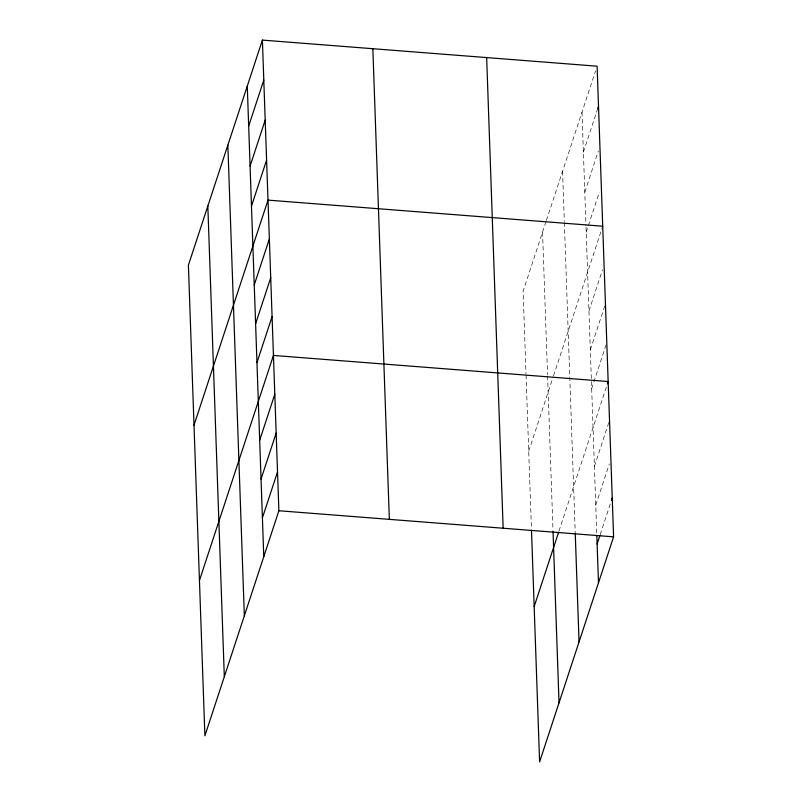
<?xml version="1.0" encoding="UTF-8"?>
<svg xmlns="http://www.w3.org/2000/svg" width="802" height="802" viewBox="0 0 802 802"><rect width="100%" height="100%" fill="white"/><g stroke="black" fill="none" stroke-linecap="round" stroke-linejoin="round"><path stroke-width="0.6" stroke-dasharray="4.01 3.01" d="M546.012 221.623L523.115 291.256L526.002 373.762M546.393 220.45L595.555 70.907M583.395 152.179L597.731 108.561M584.798 192.189L598.362 150.916M586.192 232.189L599.375 192.109M528.718 451.275L553.149 376.96M553.54 375.787L602.332 227.397M588.959 311.026L602.523 269.763M590.322 349.852L605.44 303.868M591.676 388.679L606.412 343.878M558.984 531.094L606.603 386.243M594.402 466.333L609.129 421.531M595.756 505.16L609.33 463.897M600.217 534.563L610.683 502.724M581.991 112.18L585.981 225.943M586.021 227.187L596.778 534.282M562.563 171.267L564.317 221.282M564.357 222.525L575.224 532.708M542.543 232.159L547.535 374.674M547.576 375.927L552.999 530.503M526.052 375.015L531.435 528.929"/><path stroke-width="1.2" d="M262.394 40.1L188.4 265.161L204.891 735.805L278.885 510.744L262.394 40.1L597.109 66.195L613.6 536.839L539.606 761.9L531.485 530.142M248.68 126.084L263.798 80.11M250.084 166.084L265.201 120.11M251.487 206.094L266.605 160.119M194.004 425.18L268.008 200.119L602.713 226.214M254.244 284.931L269.362 238.946M255.607 323.757L270.725 277.773M256.971 362.584L272.089 316.6M199.447 580.488L273.442 355.436L608.157 381.531L607.385 383.887M259.688 440.238L274.805 394.263M261.051 479.065L276.169 433.09M262.404 517.891L277.522 471.917M597.731 108.561L598.513 106.205M534.162 606.583L558.593 532.267M597.119 543.987L599.836 535.736M611.465 500.368L612.237 498.012M278.885 510.744L613.6 536.839M596.818 535.495L598.482 582.823M575.265 533.921L579.054 641.921M553.039 531.716L559.034 702.803M486.654 57.584L503.145 528.227M372.85 48.711L389.341 519.355M247.277 86.075L263.768 556.728M227.848 145.172L244.339 615.816M207.828 206.064L224.319 676.708"/></g></svg>
